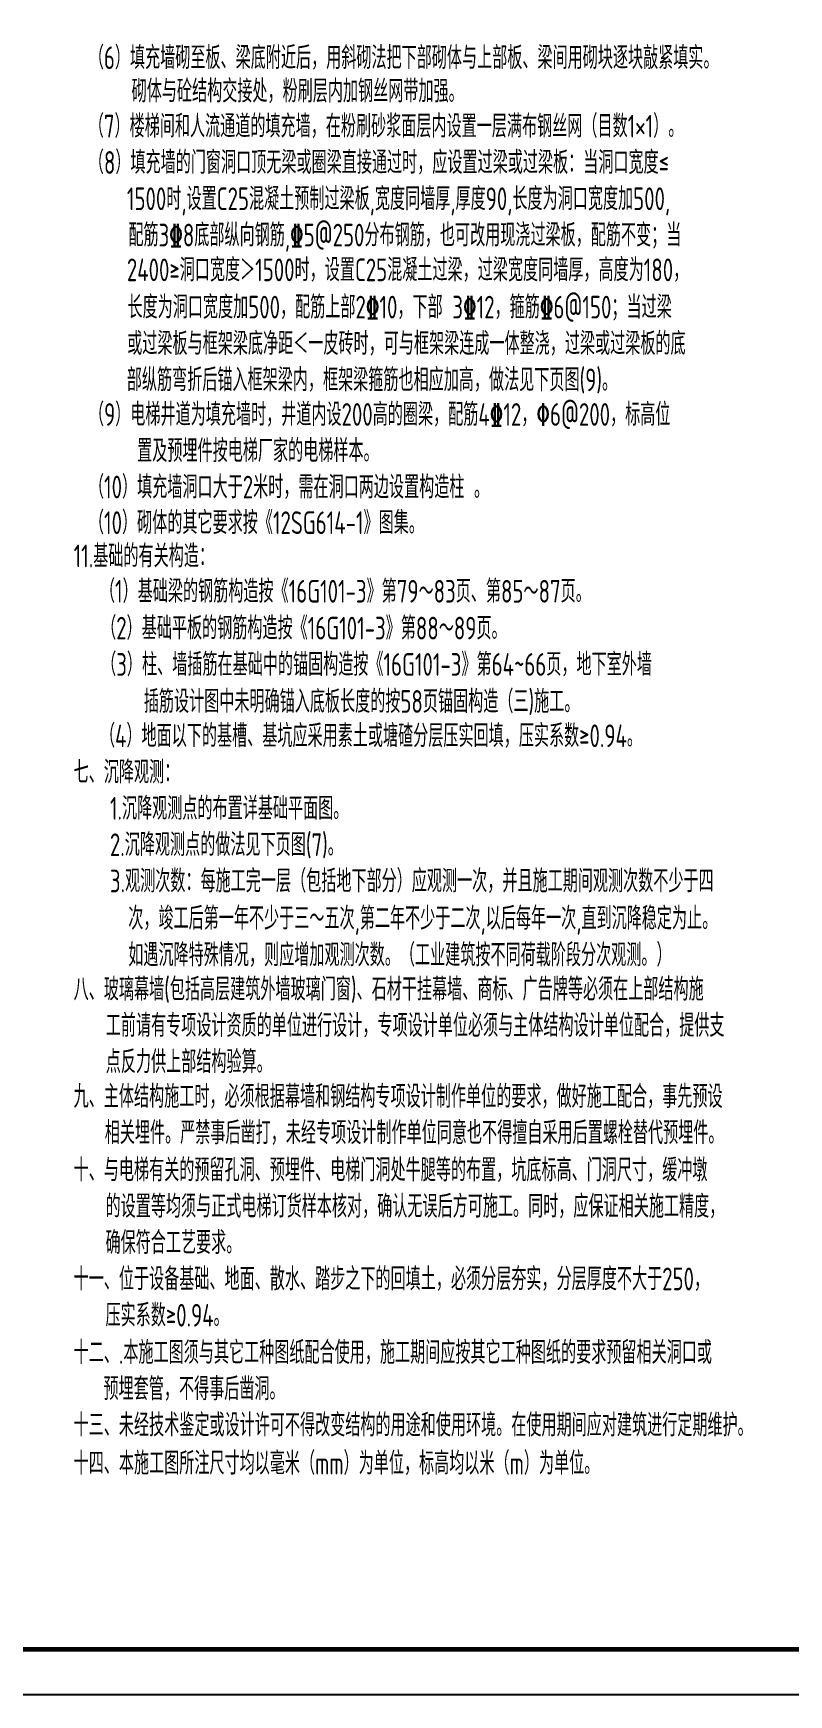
# Model space of a CAD drawing. Header units: millimetres. Extents: x 6950065 to 7140129, y 16284814 to 19754034.
# Drawn here: x 7084236 to 7100881, y 19035946 to 19072560 of the extents above; entities that cross this region are included whole.
import ezdxf

# ---------------------------------------------------------------- set-up
doc = ezdxf.new("R2010")
doc.units = ezdxf.units.MM
doc.header["$LTSCALE"] = 1500
doc.header["$MEASUREMENT"] = 0
for name, color, linetype in [('C型钢', 6, 'Continuous'), ('TK', 4, 'Continuous'), ('文字', 31, 'Continuous'), ('砌体-小孔砖', 50, 'Continuous')]:
    doc.layers.add(name, color=color, linetype=linetype)
doc.styles.add('TSSD_REIN', font='tssdeng.shx', dxfattribs={"width": 0.7, "bigfont": 'tssdchn.shx'})

# ---------------------------------------------------------------- blocks, each defined once
blk = doc.blocks.new('GeYuanFrame_57703747', base_point=(20.09, 4.53))
at = {"layer": 'TK'}
blk.add_lwpolyline([(20.09, 4.53), (20.09, 598.53), (861.09, 598.53), (861.09, 4.53)], close=True, dxfattribs=at)
at = {"layer": 'TK', "const_width": 1}
blk.add_lwpolyline([(45.09, 588.53), (851.09, 588.53), (851.09, 14.53), (45.09, 14.53)], close=True, dxfattribs=at)

msp = doc.modelspace()

# ---------------------------------------------------------------- block references
at = {"layer": 'C型钢', "color": 3, "xscale": 100, "yscale": 100, "zscale": 100}
msp.add_blockref('GeYuanFrame_57703747', (7048908.4, 19035946), dxfattribs=at)

# ---------------------------------------------------------------- texts
at = {"layer": '文字', "linetype": 'Continuous', "style": 'TSSD_REIN', "width": 0.7}
for s, p in [('（8）填充墙的门窗洞口顶无梁或圈梁直接通过时，应设置过梁或过梁板：当洞口宽度≤', (7085460.6, 19069461.8)), ('1500时,设置C25混凝土预制过梁板,宽度同墙厚,厚度90,长度为洞口宽度加500,', (7086299.5, 19068661.8)), ('配筋3\x848底部纵向钢筋,\x845@250分布钢筋，也可改用现浇过梁板，配筋不变；当', (7086332.4, 19067861.8)), ('2400≥洞口宽度＞1500时，设置C25混凝土过梁，过梁宽度同墙厚，高度为180，', (7086299.5, 19067095.5)), ('长度为洞口宽度加500，配筋上部2\x8410，下部 3\x8412，箍筋\x846@150；当过梁', (7086312.6, 19066274.1)), ('或过梁板与框架梁底净距＜一皮砖时，可与框架梁连成一体整浇，过梁或过梁板的底', (7086306.4, 19065471.6)), ('部纵筋弯折后锚入框架梁内，框架梁箍筋也相应加高，做法见下页图(9)。', (7086297.4, 19064671.6)), ('11.基础的有关构造：', (7085125.6, 19060791.3)), ('（1）基础梁的钢筋构造按《16G101-3》第79～83页、第85～87页。', (7085705.9, 19060012.7)), ('（2）基础平板的钢筋构造按《16G101-3》第88～89页。', (7085732.9, 19059200.4)), ('（3）柱、墙插筋在基础中的锚固构造按《16G101-3》第64~66页，地下室外墙', (7085732.9, 19058400.4)), ('插筋设计图中未明确锚入底板长度的按58页锚固构造（三)施工。', (7086672.3, 19057584.1)), ('（4）地面以下的基槽、基坑应采用素土或塘碴分层压实回填，压实系数\x930.94。', (7085705.9, 19056828.2)), ('七、沉降观测：', (7085125.6, 19056028.2)), ('1.沉降观测点的布置详基础平面图。', (7085925.6, 19055228.2)), ('2.沉降观测点的做法见下页图(7)。', (7085925.6, 19054428.2)), ('3.观测次数：每施工完一层（包括地下部分）应观测一次，并且施工期间观测次数不少于四', (7085925.6, 19053628.2)), ('次，竣工后第一年不少于三～五次,第二年不少于二次,以后每年一次,直到沉降稳定为止。', (7086329.6, 19052806.9)), ('如遇沉降特殊情况，则应增加观测次数。（工业建筑按不同荷载阶段分次观测。）', (7086329.6, 19051998.7)), ('八、玻璃幕墙(包括高层建筑外墙玻璃门窗)、石材干挂幕墙、商标、广告牌等必须在上部结构施', (7085125.6, 19051243.8)), (' 工前请有专项设计资质的单位进行设计，专项设计单位必须与主体结构设计单位配合，提供支', (7085621.2, 19050443.8)), (' 点反力供上部结构验算。', (7085621.2, 19049643.8)), ('九、主体结构施工时，必须根据幕墙和钢结构专项设计制作单位的要求，做好施工配合，事先预设', (7085125.6, 19048879.3)), (' 相关埋件。严禁事后凿打，未经专项设计制作单位同意也不得擅自采用后置螺栓替代预埋件。', (7085598.6, 19048079.3)), ('十、与电梯有关的预留孔洞、预埋件、电梯门洞处牛腿等的布置，坑底标高、门洞尺寸，缓冲墩', (7085125.6, 19047259.3)), (' 的设置等均须与正式电梯订货样本核对，确认无误后方可施工。同时，应保证相关施工精度，', (7085616.2, 19046459.3)), (' 确保符合工艺要求。', (7085616.2, 19045659.3)), ('十一、位于设备基础、地面、散水、踏步之下的回填土，必须分层夯实，分层厚度不大于250，', (7085125.6, 19044859.3)), (' 压实系数≥0.94。', (7085616.2, 19044059.3)), ('十二、.本施工图须与其它工种图纸配合使用，施工期间应按其它工种图纸的要求预留相关洞口或', (7085125.6, 19043238.1)), (' 预埋套管，不得事后凿洞。', (7085571.6, 19042438.1)), ('十三、未经技术鉴定或设计许可不得改变结构的用途和使用环境。在使用期间应对建筑进行定期维护。', (7085125.6, 19041639.2)), ('十四、本施工图所注尺寸均以毫米（mm）为单位，标高均以米（m）为单位。', (7085125.6, 19040799))]:
    msp.add_text(s, height=500, dxfattribs=at).set_placement(p)
at = {"layer": '砌体-小孔砖', "color": 3, "linetype": 'Continuous', "style": 'TSSD_REIN', "width": 0.7}
for s, p in [('（6）填充墙砌至板、梁底附近后，用斜砌法把下部砌体与上部板、梁间用砌块逐块敲紧填实。', (7085460.6, 19071770.4)), ('砌体与砼结构交接处，粉刷层内加钢丝网带加强。', (7086405, 19071034.3)), ('（7）楼梯间和人流通道的填充墙，在粉刷砂浆面层内设置一层满布钢丝网（目数1×1）。', (7085460.6, 19070261.8)), ('（9）电梯井道为填充墙时，井道内设200高的圈梁，配筋4\x8412，\x826@200，标高位', (7085463.6, 19063909.1)), ('     置及预埋件按电梯厂家的电梯样本。', (7085463.6, 19063109.1)), ('（10）填充墙洞口大于2米时，需在洞口两边设置构造柱 。', (7085463.6, 19062309.1)), ('（10）砌体的其它要求按《12SG614-1》图集。', (7085463.6, 19061523.8))]:
    msp.add_text(s, height=500, dxfattribs=at).set_placement(p)

doc.saveas('drawing.dxf')
